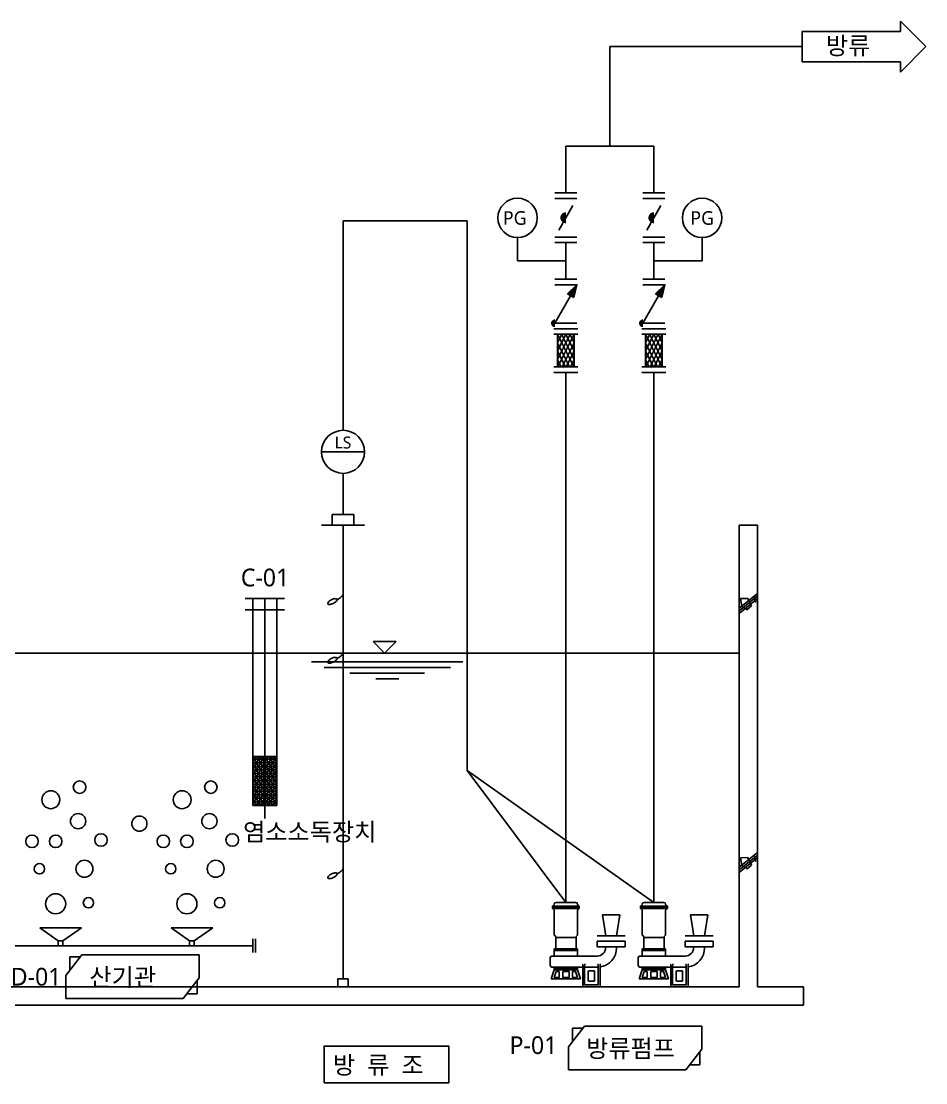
# Model space of a CAD drawing. Header units: millimetres. Extents: x 169673 to 334584, y 156879 to 224061.
# Drawn here: x 187318 to 192696, y 212927 to 219238 of the extents above; entities that cross this region are included whole.
import ezdxf

# ---------------------------------------------------------------- set-up
doc = ezdxf.new("R2010")
doc.units = ezdxf.units.MM
doc.header["$LTSCALE"] = 40
doc.header["$MEASUREMENT"] = 0
doc.layers.get('0').update_dxf_attribs({"linetype": 'CONTINUOUS'})
for name, color, linetype in [('A-PAT-PD', 8, 'CONTINUOUS'), ('A-XXXX-TXT2', 3, 'CONTINUOUS'), ('TEXT', 7, 'CONTINUOUS'), ('WL', 5, 'CONTINUOUS'), ('장비', 5, 'CONTINUOUS')]:
    doc.layers.add(name, color=color, linetype=linetype)
doc.styles.add('맑은 고딕', font='malgun.ttf')

msp = doc.modelspace()

# ---------------------------------------------------------------- hatches: boundary and pattern name
at = {"layer": 'A-PAT-PD'}
h = msp.add_hatch(dxfattribs=at)
h.set_pattern_fill('NET3', color=256, scale=6.626814)
h.set_pattern_definition([(0, (145167.34, 264714.928), (0, 21.040135), []), (60, (145167.34, 264714.928), (-18.2212915, 10.5200675), []), (120, (145167.34, 264714.928), (-18.2212915, -10.5200675), [])])
h.paths.add_polyline_path([(188695.3, 214867.1), (188837.5, 214867.1), (188837.5, 214576), (188695.3, 214576)])

# ---------------------------------------------------------------- linework, layer by layer
for p, q in [((192544.5, 219237.6), (192695.6, 219086.4)), ((192544.5, 219237.6), (192544.5, 219177.3)), ((191961.4, 219177.3), (191961.4, 218995.6)), ((191961.4, 219177.3), (192544.5, 219177.3)), ((192544.5, 218935.3), (192695.6, 219086.4)), ((191961.4, 218995.6), (192544.5, 218995.6)), ((192544.5, 218995.6), (192544.5, 218935.3)), ((191585.4, 213497.8), (191585.4, 216241.7)), ((191585.4, 216241.7), (191695.1, 216241.7)), ((191695.1, 216241.7), (191695.1, 213497.8)), ((191585.4, 215748.3), (191695.1, 215836.1)), ((191585.4, 215732.8), (191695.1, 215820.6)), ((191585.4, 215717.3), (191695.1, 215805.1)), ((191595.2, 215804.7), (191638.8, 215806.6)), ((191601.9, 215758.3), (191595.2, 215804.7)), ((191638.8, 215806.6), (191660.6, 215761.1)), ((191684.9, 215781.9), (191676.3, 215815.1)), ((191635, 215738.4), (191601.9, 215758.3)), ((191660.6, 215761.1), (191633.1, 215739.3)), ((188695.3, 214576), (188837.5, 214576)), ((191585.4, 214208.3), (191695.1, 214296.1)), ((191585.4, 214192.8), (191695.1, 214280.6)), ((191585.4, 214177.2), (191695.1, 214265)), ((191595.2, 214264.7), (191638.8, 214266.6)), ((191601.9, 214218.3), (191595.2, 214264.7)), ((191638.8, 214266.6), (191660.6, 214221.1)), ((191684.9, 214241.9), (191676.3, 214275.1)), ((191635, 214198.4), (191601.9, 214218.3)), ((191660.6, 214221.1), (191633.1, 214199.3)), ((186810.6, 213497.8), (191585.4, 213497.8)), ((191695.1, 213497.8), (191969.5, 213497.8)), ((191969.5, 213497.8), (191969.5, 213388)), ((191969.5, 213388), (186426.4, 213388))]:
    msp.add_line(p, q)
at = {"color": 2}
for p, q in [((189231.4, 218051.9), (189969.1, 218051.9)), ((189231.4, 216805.5), (189231.4, 218051.9)), ((189969.1, 218051.9), (189969.1, 214783)), ((189969.1, 214783), (191079.3, 213998.8)), ((189969.1, 214783), (190556.1, 213998.8))]:
    msp.add_line(p, q, dxfattribs=at)
at = {"ltscale": 0.5}
for p, q in [((188883.9, 215805.1), (188648.9, 215805.1)), ((188695.3, 215805.1), (188695.3, 214576)), ((188837.5, 215805.1), (188837.5, 214576)), ((188883.9, 215738.8), (188648.9, 215738.8))]:
    msp.add_line(p, q, dxfattribs=at)
at = {"color": 3}
for p, q in [((187582.7, 213564.2, 0), (187677.7, 213687.7, 0)), ((187667.7, 213674.7, 0), (187607.3, 213674.7, 0)), ((187607.3, 213596.1, 0), (187607.3, 213674.7, 0)), ((187677.7, 213687.7, 0), (188375.5, 213687.7, 0)), ((188375.5, 213687.7, 0), (188375.5, 213550.9, 0)), ((187582.7, 213564.2, 0), (187582.7, 213427.3, 0)), ((188375.5, 213550.9, 0), (188280.5, 213427.3, 0)), ((188364.3, 213536.3, 0), (188364.3, 213456.2, 0)), ((188302.7, 213456.2, 0), (188364.3, 213456.2, 0)), ((187582.7, 213427.3, 0), (188280.5, 213427.3, 0)), ((190571.1, 213140.3, 0), (190666.2, 213263.9, 0)), ((190656.1, 213250.8, 0), (190595.7, 213250.8, 0)), ((190595.7, 213172.2, 0), (190595.7, 213250.8, 0)), ((190666.2, 213263.9, 0), (191363.9, 213263.9, 0)), ((191363.9, 213263.9, 0), (191363.9, 213127, 0)), ((190571.1, 213140.3, 0), (190571.1, 213003.5, 0)), ((191363.9, 213127, 0), (191268.9, 213003.5, 0)), ((191352.7, 213112.4, 0), (191352.7, 213032.4, 0)), ((190571.1, 213003.5, 0), (191268.9, 213003.5, 0)), ((191291.1, 213032.4, 0), (191352.7, 213032.4, 0))]:
    msp.add_line(p, q, dxfattribs=at)
at = {"ltscale": 0.5}
msp.add_lwpolyline([(188766.4, 215805.1), (188766.4, 214498.1)], dxfattribs=at)
at = {"color": 3}
for points in [[(189192.3, 215803.6, 0.097007), (189183.7, 215804.7, 0.053948), (189174.4, 215803, 0.081959), (189152, 215792.3, 0.053948), (189144.8, 215786.1, 0.097007), (189140.3, 215778.7, 0.425649), (189143.6, 215771.7, 0.097007), (189152.2, 215770.6, 0.053948), (189161.5, 215772.2, 0.08196), (189184, 215783, 0.053948), (189191.1, 215789.2, 0.097007), (189195.6, 215796.5, 0.42565), (189192.3, 215803.6)], [(189195.5, 215800.8, 0.069189), (189201.5, 215802.3, 0.053948), (189209.8, 215806.8, 0.081959), (189227.8, 215823.9, 0.038134), (189231.4, 215829.6, 0.097007)], [(189195.5, 215451.7, 0.069189), (189201.5, 215453.2, 0.053948), (189209.8, 215457.7, 0.081959), (189227.8, 215474.9, 0.038134), (189231.4, 215480.5, 0.097007)], [(189192.3, 215454.5, 0.097007), (189183.7, 215455.6, 0.053948), (189174.4, 215454, 0.081959), (189152, 215443.3, 0.053948), (189144.8, 215437.1, 0.097007), (189140.3, 215429.7, 0.425649), (189143.6, 215422.7, 0.097007), (189152.2, 215421.6, 0.053948), (189161.5, 215423.2, 0.08196), (189184, 215433.9, 0.053948), (189191.1, 215440.1, 0.097007), (189195.6, 215447.5, 0.42565), (189192.3, 215454.5)], [(189195.5, 214170.3, 0.069189), (189201.5, 214171.9, 0.053948), (189209.8, 214176.3, 0.081959), (189227.8, 214193.5, 0.038134), (189231.4, 214199.2, 0.097007)], [(189192.3, 214173.1, 0.097007), (189183.7, 214174.2, 0.053948), (189174.4, 214172.6, 0.081959), (189152, 214161.9, 0.053948), (189144.8, 214155.7, 0.097007), (189140.3, 214148.3, 0.425649), (189143.6, 214141.3, 0.097007), (189152.2, 214140.2, 0.053948), (189161.5, 214141.8, 0.08196), (189184, 214152.5, 0.053948), (189191.1, 214158.8, 0.097007), (189195.6, 214166.1, 0.42565), (189192.3, 214173.1)]]:
    msp.add_lwpolyline(points, format="xyb", dxfattribs=at)
at = {"ltscale": 0.5}
msp.add_lwpolyline([(188695.3, 214867.1), (188837.5, 214867.1), (188837.5, 214576), (188695.3, 214576)], close=True, dxfattribs=at)
msp.add_lwpolyline([(189118.9, 212926.6), (189860.2, 212926.6), (189860.2, 213144.8), (189118.9, 213144.8)], close=True)
for centre, radius in [((187665.1, 214683.7), 37.2), ((188445.7, 214683.7), 37.2), ((187494.2, 214609.3), 53.3), ((188274.8, 214609.3), 53.3), ((187656.4, 214481.7), 45.2), ((188020.6, 214467.2), 45.2), ((188436.9, 214481.7), 45.2), ((187382.5, 214362.2), 37.2), ((187522.7, 214362.2), 37.3), ((187792.2, 214370.2), 37.3), ((188163, 214362.2), 37.2), ((188303.2, 214362.2), 37.3), ((188572.8, 214370.2), 37.3), ((187426.3, 214199), 30.7), ((187693.6, 214199), 50.4), ((188206.8, 214199), 30.7), ((188474.2, 214199), 50.4), ((187522.7, 213990.6), 59.8), ((187717.7, 213997.1), 30.7), ((188303.2, 213990.6), 59.8), ((188498.3, 213997.1), 30.7)]:
    msp.add_circle(centre, radius)
at = {"layer": 'WL'}
for p, q in [((190490.4, 218217.2), (190621.8, 218217.2)), ((190621.8, 218184.5), (190490.4, 218184.5)), ((191013.6, 218217.2), (191145, 218217.2)), ((191145, 218184.5), (191013.6, 218184.5)), ((190514.1, 217996.1), (190598, 218142.9)), ((191037.3, 217996.1), (191121.2, 218142.9)), ((190621.8, 217954.5), (190490.4, 217954.5)), ((190490.4, 217921.8), (190621.8, 217921.8)), ((190556.1, 217921.8), (190556.1, 217703.7)), ((191145, 217954.5), (191013.6, 217954.5)), ((191013.6, 217921.8), (191145, 217921.8)), ((191079.3, 217921.8), (191079.3, 217703.7)), ((190556.1, 217812.8), (190269.1, 217812.8)), ((191079.3, 217812.8), (191366.2, 217812.8)), ((190490.6, 217703.7), (190621.5, 217703.7)), ((190621.5, 217671), (190490.6, 217442)), ((190490.6, 217671), (190621.5, 217671)), ((191013.8, 217703.7), (191144.7, 217703.7)), ((191144.7, 217671), (191013.8, 217442)), ((191013.8, 217671), (191144.7, 217671)), ((190490.6, 217442), (190621.5, 217442)), ((191013.8, 217442), (191144.7, 217442)), ((190484.2, 217409.3), (190627.9, 217409.3)), ((190627.9, 217376.5), (190484.2, 217376.5)), ((190506.4, 217375.8), (190506.7, 217376.5)), ((190506.4, 217326.3), (190531.5, 217376.5)), ((190506.4, 217276.7), (190556.3, 217376.5)), ((190506.4, 217227.1), (190581.1, 217376.5)), ((190506.4, 217182.7), (190506.4, 217376.5)), ((190506.4, 217376.2), (190603.1, 217182.7)), ((190509, 217182.7), (190605.7, 217376.2)), ((190531, 217376.5), (190605.7, 217227.1)), ((190555.8, 217376.5), (190605.7, 217276.7)), ((190580.6, 217376.5), (190605.7, 217326.3)), ((190605.4, 217376.5), (190605.7, 217375.8)), ((190605.7, 217182.7), (190605.7, 217376.5)), ((191007.4, 217409.3), (191151.1, 217409.3)), ((191151.1, 217376.5), (191007.4, 217376.5)), ((191029.6, 217375.8), (191029.9, 217376.5)), ((191029.6, 217326.3), (191054.7, 217376.5)), ((191029.6, 217276.7), (191079.5, 217376.5)), ((191029.6, 217227.1), (191104.3, 217376.5)), ((191029.6, 217182.7), (191029.6, 217376.5)), ((191029.6, 217376.2), (191126.3, 217182.7)), ((191032.2, 217182.7), (191128.9, 217376.2)), ((191054.2, 217376.5), (191128.9, 217227.1)), ((191079, 217376.5), (191128.9, 217276.7)), ((191103.8, 217376.5), (191128.9, 217326.3)), ((191128.6, 217376.5), (191128.9, 217375.8)), ((191128.9, 217182.7), (191128.9, 217376.5)), ((190506.4, 217326.6), (190578.3, 217182.7)), ((190533.8, 217182.7), (190605.7, 217326.6)), ((191029.6, 217326.6), (191101.5, 217182.7)), ((191057, 217182.7), (191128.9, 217326.6)), ((190506.4, 217277), (190553.5, 217182.7)), ((190506.4, 217227.4), (190528.7, 217182.7)), ((190558.6, 217182.7), (190605.7, 217277)), ((190583.4, 217182.7), (190605.7, 217227.4)), ((191029.6, 217277), (191076.7, 217182.7)), ((191029.6, 217227.4), (191051.9, 217182.7)), ((191081.8, 217182.7), (191128.9, 217277)), ((191106.6, 217182.7), (191128.9, 217227.4)), ((190627.9, 217182.7), (190484.2, 217182.7)), ((191151.1, 217182.7), (191007.4, 217182.7)), ((190484.2, 217150), (190627.9, 217150)), ((191007.4, 217150), (191151.1, 217150)), ((189103.4, 216677.6), (189359.3, 216677.6)), ((189231.4, 216549.7), (189231.4, 216305.6)), ((189295.3, 216305.6), (189167.4, 216305.6)), ((189167.4, 216305.6), (189167.4, 216241.7)), ((189295.3, 216305.6), (189295.3, 216241.7)), ((189103.4, 216241.7), (189359.3, 216241.7)), ((189231.4, 216241.7), (189231.4, 213543.9)), ((187676.4, 213848.4), (187428.2, 213848.4)), ((187428.2, 213848.4), (187538.6, 213771)), ((187566, 213771), (187676.4, 213848.4)), ((188208.7, 213848.4), (188319.2, 213771)), ((188456.9, 213848.4), (188208.7, 213848.4)), ((188346.5, 213771), (188456.9, 213848.4)), ((187538.6, 213771), (187538.6, 213741.6)), ((187538.6, 213771), (187566, 213771)), ((187566, 213771), (187566, 213741.6)), ((188319.2, 213771), (188319.2, 213741.6)), ((188319.2, 213771), (188346.5, 213771)), ((188346.5, 213771), (188346.5, 213741.6)), ((188695.2, 213700.2), (188695.2, 213783)), ((188711.7, 213783), (188711.7, 213700.2)), ((187108.8, 213741.6), (188695.2, 213741.6)), ((189201.3, 213543.9), (189261.4, 213543.9)), ((189201.3, 213543.9), (189201.3, 213497.8)), ((189261.4, 213543.9), (189261.4, 213497.8))]:
    msp.add_line(p, q, dxfattribs=at)
at = {"layer": 'WL', "color": 5}
for p, q in [((189410.2, 215549.4), (189478.5, 215481.1)), ((189410.2, 215549.4), (189546.8, 215549.4)), ((189546.8, 215549.4), (189478.5, 215481.1)), ((186810.6, 215481.1), (191585.4, 215481.1)), ((189043.1, 215429.9), (189944.5, 215429.9)), ((189118.2, 215395.7), (189869.4, 215395.7)), ((189271.8, 215361.6), (189715.7, 215361.6)), ((189425.5, 215327.4), (189562.1, 215327.4))]:
    msp.add_line(p, q, dxfattribs=at)
at = {"layer": 'WL'}
for points in [[(190817.7, 218495.8), (190817.7, 219086.4)], [(191961.4, 219086.4), (190817.7, 219086.4)], [(190556.1, 218217.2), (190556.1, 218495.8)], [(190556.1, 218495.8), (191079.3, 218495.8)], [(191079.3, 218217.2), (191079.3, 218495.8)], [(190269.1, 217812.8), (190269.1, 217950.9)], [(191366.2, 217812.8), (191366.2, 217950.9)], [(190604.1, 217596.1), (190621.5, 217671), (190565.8, 217617.9), (190604.1, 217596.1)], [(191127.3, 217596.1), (191144.7, 217671), (191089, 217617.9), (191127.3, 217596.1)], [(190556.1, 213998.8), (190556.1, 217150)], [(191079.3, 213998.8), (191079.3, 217150)]]:
    msp.add_lwpolyline(points, dxfattribs=at)
at = {"layer": 'WL', "const_width": 31.2}
for points in [[(190556.1, 218052.3, -1), (190556.1, 218086.7, -1)], [(191079.3, 218052.3, -1), (191079.3, 218086.7, -1)]]:
    msp.add_lwpolyline(points, format="xyb", dxfattribs=at)
at = {"layer": 'WL'}
for points in [[(190490.6, 217429.9, 21.8, 21.8, -1), (190490.6, 217454, 0, 0, 0)], [(191013.8, 217429.9, 21.8, 21.8, -1), (191013.8, 217454, 0, 0, 0)]]:
    msp.add_lwpolyline(points, format="xyseb", dxfattribs=at)
for centre, radius in [((190269.1, 218068), 117.1), ((191366.2, 218068), 117.1), ((189231.4, 216677.6), 127.9)]:
    msp.add_circle(centre, radius, dxfattribs=at)
for points in [[(190565.8, 217617.9), (190604.1, 217596.1), (190621.5, 217671)], [(191089, 217617.9), (191127.3, 217596.1), (191144.7, 217671)]]:
    msp.add_solid(points, dxfattribs=at)
at = {"layer": '장비'}
for p, q in [((190636.1, 213977.3), (190476, 213977.3)), ((190476, 213977.3), (190476, 213962.4)), ((190636.1, 213969.8), (190476, 213969.8)), ((190636.1, 213962.4), (190476, 213962.4)), ((190486.8, 213804.2), (190486.8, 213951.6)), ((190614.6, 213998.8), (190497.5, 213998.8)), ((190625.3, 213804.2), (190625.3, 213951.6)), ((190636.1, 213977.3), (190636.1, 213962.4)), ((191159.3, 213977.3), (190999.2, 213977.3)), ((190999.2, 213977.3), (190999.2, 213962.4)), ((191159.3, 213969.8), (190999.2, 213969.8)), ((191159.3, 213962.4), (190999.2, 213962.4)), ((191010, 213804.2), (191010, 213951.6)), ((191137.8, 213998.8), (191020.7, 213998.8)), ((191148.5, 213804.2), (191148.5, 213951.6)), ((191159.3, 213977.3), (191159.3, 213962.4)), ((190793.7, 213800), (190772.9, 213924.9)), ((190772.9, 213924.9), (190877, 213924.9)), ((190856.2, 213800), (190877, 213924.9)), ((191316.9, 213800), (191296.1, 213924.9)), ((191296.1, 213924.9), (191400.2, 213924.9)), ((191379.4, 213800), (191400.2, 213924.9)), ((190486.8, 213804.2), (190495.6, 213795.3)), ((190495.6, 213795.3), (190495.6, 213722.9)), ((190616.5, 213789.8), (190495.6, 213789.8)), ((190625.3, 213804.2), (190616.5, 213795.3)), ((190616.5, 213795.3), (190616.5, 213722.9)), ((190908.3, 213800), (190741.6, 213800)), ((190908.3, 213767.7), (190741.6, 213767.7)), ((190741.6, 213767.7), (190741.6, 213735.5)), ((190908.3, 213767.7), (190908.3, 213735.5)), ((191010, 213804.2), (191018.8, 213795.3)), ((191018.8, 213795.3), (191018.8, 213722.9)), ((191139.7, 213789.8), (191018.8, 213789.8)), ((191148.5, 213804.2), (191139.7, 213795.3)), ((191139.7, 213795.3), (191139.7, 213722.9)), ((191431.5, 213800), (191264.8, 213800)), ((191431.5, 213767.7), (191264.8, 213767.7)), ((191264.8, 213767.7), (191264.8, 213735.5)), ((191431.5, 213767.7), (191431.5, 213735.5)), ((190625.3, 213722.9), (190486.8, 213722.9)), ((190486.8, 213722.9), (190486.8, 213684.7)), ((190625.3, 213712.1), (190486.8, 213712.1)), ((190625.3, 213722.9), (190625.3, 213684.7)), ((190908.3, 213735.5), (190741.6, 213735.5)), ((190792.2, 213735.5), (190792.2, 213729)), ((190857.8, 213735.5), (190857.8, 213729)), ((191148.5, 213722.9), (191010, 213722.9)), ((191010, 213722.9), (191010, 213684.7)), ((191148.5, 213712.1), (191010, 213712.1)), ((191148.5, 213722.9), (191148.5, 213684.7)), ((191431.5, 213735.5), (191264.8, 213735.5)), ((191315.4, 213735.5), (191315.4, 213729)), ((191381, 213735.5), (191381, 213729)), ((190463.5, 213670.8), (190463.5, 213623.7)), ((190743.2, 213680.1), (190472.8, 213680.1)), ((190656.9, 213626.9), (190656.9, 213497.8)), ((190667.6, 213626.9), (190667.6, 213508.6)), ((190748.7, 213626.9), (190748.7, 213508.6)), ((190759.4, 213626.9), (190759.4, 213497.8)), ((190986.7, 213670.8), (190986.7, 213623.7)), ((191266.4, 213680.1), (190996, 213680.1)), ((191180.1, 213626.9), (191180.1, 213497.8)), ((191190.8, 213626.9), (191190.8, 213508.6)), ((191271.9, 213626.9), (191271.9, 213508.6)), ((191282.6, 213626.9), (191282.6, 213497.8)), ((190486.8, 213598.9), (190468.3, 213543.7)), ((190656.9, 213614.5), (190472.8, 213614.5)), ((190498.1, 213588.8), (190486, 213552.8)), ((190486.8, 213598.9), (190486.8, 213609.8)), ((190625.3, 213607.7), (190486.8, 213607.7)), ((190625.3, 213598.9), (190486.8, 213598.9)), ((190498.1, 213588.8), (190516.2, 213588.8)), ((190516.2, 213588.8), (190516.2, 213552.8)), ((190537.2, 213588.8), (190537.2, 213552.8)), ((190537.2, 213588.8), (190574.9, 213588.8)), ((190574.9, 213588.8), (190574.9, 213552.8)), ((190614, 213588.8), (190595.9, 213588.8)), ((190595.9, 213588.8), (190595.9, 213552.8)), ((190614, 213588.8), (190626.1, 213552.8)), ((190625.3, 213598.9), (190625.3, 213609.8)), ((190625.3, 213598.9), (190643.8, 213543.7)), ((190748.7, 213614.5), (190667.6, 213614.5)), ((190689.1, 213587.6), (190689.1, 213535.4)), ((190721.8, 213592.9), (190694.5, 213592.9)), ((190727.1, 213587.6), (190727.1, 213535.4)), ((191010, 213598.9), (190991.5, 213543.7)), ((191180.1, 213614.5), (190996, 213614.5)), ((191021.3, 213588.8), (191009.2, 213552.8)), ((191010, 213598.9), (191010, 213609.8)), ((191148.5, 213607.7), (191010, 213607.7)), ((191148.5, 213598.9), (191010, 213598.9)), ((191021.3, 213588.8), (191039.4, 213588.8)), ((191039.4, 213588.8), (191039.4, 213552.8)), ((191060.4, 213588.8), (191060.4, 213552.8)), ((191060.4, 213588.8), (191098.1, 213588.8)), ((191098.1, 213588.8), (191098.1, 213552.8)), ((191137.2, 213588.8), (191119.1, 213588.8)), ((191119.1, 213588.8), (191119.1, 213552.8)), ((191137.2, 213588.8), (191149.3, 213552.8)), ((191148.5, 213598.9), (191148.5, 213609.8)), ((191148.5, 213598.9), (191167, 213543.7)), ((191271.9, 213614.5), (191190.8, 213614.5)), ((191212.3, 213587.6), (191212.3, 213535.4)), ((191245, 213592.9), (191217.7, 213592.9)), ((191250.3, 213587.6), (191250.3, 213535.4)), ((190468.3, 213543.7), (190643.8, 213543.7)), ((190516.2, 213552.8), (190486, 213552.8)), ((190574.9, 213552.8), (190537.2, 213552.8)), ((190595.9, 213552.8), (190626.1, 213552.8)), ((190748.7, 213508.6), (190667.6, 213508.6)), ((190721.8, 213530.1), (190694.5, 213530.1)), ((190991.5, 213543.7), (191167, 213543.7)), ((191039.4, 213552.8), (191009.2, 213552.8)), ((191098.1, 213552.8), (191060.4, 213552.8)), ((191119.1, 213552.8), (191149.3, 213552.8)), ((191271.9, 213508.6), (191190.8, 213508.6)), ((191245, 213530.1), (191217.7, 213530.1))]:
    msp.add_line(p, q, dxfattribs=at)
for centre, radius, start, end in [((190476, 213988.1), 10.8, 270, 0), ((190476, 213951.6), 10.8, 0, 90), ((190497.5, 213988.1), 10.8, 90, 180), ((190614.6, 213988.1), 10.8, 0, 90), ((190636.1, 213988.1), 10.8, 180, 270), ((190636.1, 213951.6), 10.8, 90, 180), ((190999.2, 213988.1), 10.8, 270, 0), ((190999.2, 213951.6), 10.8, 0, 90), ((191020.7, 213988.1), 10.8, 90, 180), ((191137.8, 213988.1), 10.8, 0, 90), ((191159.3, 213988.1), 10.8, 180, 270), ((191159.3, 213951.6), 10.8, 90, 180), ((190743.2, 213729), 48.9, 270, 0), ((190743.2, 213729), 114.6, 278.12436, 0), ((191266.4, 213729), 48.9, 270, 0), ((191266.4, 213729), 114.6, 278.12436, 0), ((190472.8, 213670.8), 9.28, 90, 180), ((190482.1, 213684.7), 4.64, 270, 0), ((190630, 213684.7), 4.64, 180, 270), ((190652.5, 213626.9), 4.32, 0, 90), ((190671.9, 213626.9), 4.32, 90, 180), ((190744.3, 213626.9), 4.32, 0, 90), ((190763.7, 213626.9), 4.32, 90, 180), ((190996, 213670.8), 9.28, 90, 180), ((191005.3, 213684.7), 4.64, 270, 0), ((191153.2, 213684.7), 4.64, 180, 270), ((191175.7, 213626.9), 4.32, 0, 90), ((191195.1, 213626.9), 4.32, 90, 180), ((191267.5, 213626.9), 4.32, 0, 90), ((191286.9, 213626.9), 4.32, 90, 180), ((190472.8, 213623.7), 9.28, 180, 270), ((190482.1, 213609.8), 4.64, 0, 90), ((190630, 213609.8), 4.64, 90, 180), ((190694.5, 213587.6), 5.38, 90, 180), ((190721.8, 213587.6), 5.38, 0, 90), ((190996, 213623.7), 9.28, 180, 270), ((191005.3, 213609.8), 4.64, 0, 90), ((191153.2, 213609.8), 4.64, 90, 180), ((191217.7, 213587.6), 5.38, 90, 180), ((191245, 213587.6), 5.38, 0, 90), ((190694.5, 213535.4), 5.38, 180, 270), ((190721.8, 213535.4), 5.38, 270, 0), ((191217.7, 213535.4), 5.38, 180, 270), ((191245, 213535.4), 5.38, 270, 0)]:
    msp.add_arc(centre, radius, start, end, dxfattribs=at)
at = {"layer": '장비', "extrusion": (0, 0, -1)}
for centre, major_axis, start_param, end_param in [((190476, 213988.1), (7.61, 7.61), 0.785398, 2.356194), ((190476, 213951.6), (-7.61, 7.61), 0.785398, 2.356194), ((190497.5, 213988.1), (-7.61, 7.61), 5.497787, 7.068583), ((190614.6, 213988.1), (-7.61, 7.61), 0.785398, 2.356194), ((190636.1, 213988.1), (7.61, 7.61), 2.356194, 3.926991), ((190636.1, 213951.6), (-7.61, 7.61), 5.497787, 7.068583), ((190999.2, 213988.1), (7.61, 7.61), 0.785398, 2.356194), ((190999.2, 213951.6), (-7.61, 7.61), 0.785398, 2.356194), ((191020.7, 213988.1), (-7.61, 7.61), 5.497787, 7.068583), ((191137.8, 213988.1), (-7.61, 7.61), 0.785398, 2.356194), ((191159.3, 213988.1), (7.61, 7.61), 2.356194, 3.926991), ((191159.3, 213951.6), (-7.61, 7.61), 5.497787, 7.068583), ((190743.2, 213729), (34.6, 34.6), 0.785398, 2.356194), ((190743.2, 213729), (-81, 81), 2.356194, 3.785194), ((191266.4, 213729), (34.6, 34.6), 0.785398, 2.356194), ((191266.4, 213729), (-81, 81), 2.356194, 3.785194), ((190472.8, 213670.8), (-6.57, 6.57), 5.497787, 7.068583), ((190482.1, 213684.7), (3.28, 3.28), 0.785398, 2.356194), ((190630, 213684.7), (3.28, 3.28), 2.356194, 3.926991), ((190652.5, 213626.9), (3.05, 3.05), -0.785398, 0.785398), ((190671.9, 213626.9), (3.05, 3.05), 3.926991, 5.497787), ((190744.3, 213626.9), (3.05, 3.05), -0.785398, 0.785398), ((190763.7, 213626.9), (-3.05, 3.05), 5.497787, 7.068583), ((190996, 213670.8), (-6.57, 6.57), 5.497787, 7.068583), ((191005.3, 213684.7), (3.28, 3.28), 0.785398, 2.356194), ((191153.2, 213684.7), (3.28, 3.28), 2.356194, 3.926991), ((191175.7, 213626.9), (3.05, 3.05), -0.785398, 0.785398), ((191195.1, 213626.9), (3.05, 3.05), 3.926991, 5.497787), ((191267.5, 213626.9), (3.05, 3.05), -0.785398, 0.785398), ((191286.9, 213626.9), (-3.05, 3.05), 5.497787, 7.068583), ((190472.8, 213623.7), (6.57, 6.57), 2.356194, 3.926991), ((190482.1, 213609.8), (-3.28, 3.28), 0.785398, 2.356194), ((190630, 213609.8), (3.28, 3.28), 3.926991, 5.497787), ((190694.5, 213587.6), (3.8, 3.8), 3.926991, 5.497787), ((190721.8, 213587.6), (-3.8, 3.8), 0.785398, 2.356194), ((190996, 213623.7), (6.57, 6.57), 2.356194, 3.926991), ((191005.3, 213609.8), (-3.28, 3.28), 0.785398, 2.356194), ((191153.2, 213609.8), (3.28, 3.28), 3.926991, 5.497787), ((191217.7, 213587.6), (3.8, 3.8), 3.926991, 5.497787), ((191245, 213587.6), (-3.8, 3.8), 0.785398, 2.356194), ((190694.5, 213535.4), (-3.8, 3.8), 3.926991, 5.497787), ((190721.8, 213535.4), (-3.8, 3.8), 2.356194, 3.926991), ((191217.7, 213535.4), (-3.8, 3.8), 3.926991, 5.497787), ((191245, 213535.4), (-3.8, 3.8), 2.356194, 3.926991)]:
    msp.add_ellipse(centre, major_axis=major_axis, ratio=1, start_param=start_param, end_param=end_param, dxfattribs=at)

# ---------------------------------------------------------------- texts
at = {"layer": 'A-XXXX-TXT2', "style": '맑은 고딕'}
for s, p in [('방류', (192101.3, 219039.8)), ('C-01', (188623.7, 215877.9, 0)), ('염소소독장치', (188636.9, 214365.4, 0)), ('D-01', (187256.3, 213504.5, 0)), (' 산기관', (187688, 213502, 0)), ('P-01', (190221.5, 213097.6, 0)), ('방류펌프', (190676.4, 213078.1, 0)), ('방  류  조', (189171.5, 212979.3))]:
    msp.add_text(s, height=105.26, dxfattribs=at).set_placement(p)
at = {"layer": 'TEXT', "style": '맑은 고딕'}
msp.add_text('LS', height=71.07, dxfattribs=at).set_placement((189181.3, 216697.6))
at = {"layer": 'WL', "style": '맑은 고딕'}
for p in [(190182, 218027.5), (191296.3, 218027.5)]:
    msp.add_text('PG', height=80.77, dxfattribs=at).set_placement(p)

doc.saveas('drawing.dxf')
